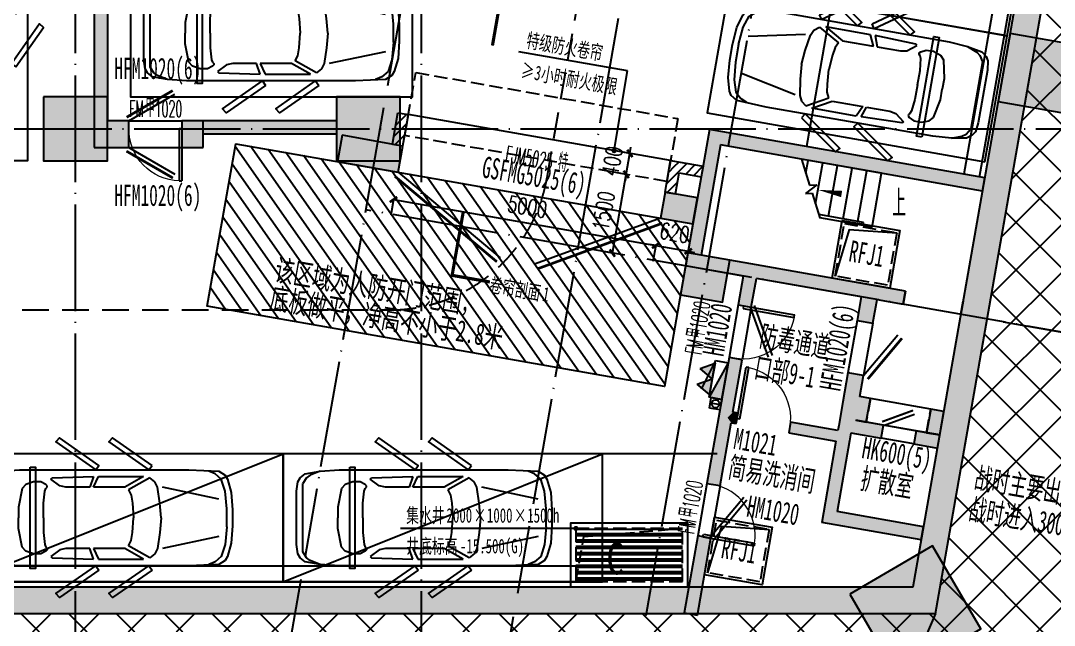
# Model space of a CAD drawing. Header units: millimetres. Extents: x 12325263 to 13848842, y -1463133 to 573208.
# Drawn here: x 12596767 to 12616184, y -1398606 to -1387255 of the extents above; entities that cross this region are included whole.
import ezdxf

# ---------------------------------------------------------------- set-up
doc = ezdxf.new("R2010")
doc.units = ezdxf.units.MM
doc.header["$LTSCALE"] = 1000
for name, pattern in [('__DASH', [0.35, 0.25, -0.1]), ('DASH', [0.35, 0.25, -0.1]), ('DASHED2', [0.375, 0.25, -0.125]), ('DOTE', [2.42, 2, -0.2, 0.02, -0.2]), ('地下室负三层平面图$0$-3F平面$0$$AUDIT_BAD_LTYPE2', [0])]:
    doc.linetypes.add(name, pattern=pattern)
for name, color, linetype in [('#s-灭火器', 20, 'Continuous'), ('A-ANNO-SYMB', 3, 'Continuous'), ('A-ANNO-TEXT', 7, 'Continuous'), ('A-AXIS', 16, 'DOTE'), ('A-COLS', 6, 'Continuous'), ('A-WALL', 5, 'Continuous'), ('A-WALL-PATT', 8, 'Continuous'), ('A_WALL(防火墙)', 151, 'Continuous'), ('AXIS', 3, 'Continuous'), ('COLUMN', 5, 'Continuous'), ('DIM_COOR', 7, 'Continuous'), ('DIM_SYMB', 3, 'Continuous'), ('DOOR_FIRE', 1, 'Continuous'), ('DOOR_FIRE_TEXT', 7, 'Continuous'), ('EQUIP_消火栓', 7, 'Continuous'), ('J-集水井', 40, 'Continuous'), ('PUB_DIM', 83, 'Continuous'), ('PUB_HATCH', 8, 'Continuous'), ('PUB_TEXT', 7, 'Continuous'), ('TH_TEXT', 7, 'Continuous'), ('VPIPE-消防中', 3, 'Continuous'), ('WINDOW_TEXT', 7, 'Continuous'), ('人防墙', 6, 'Continuous'), ('人防平时标注', 42, 'Continuous'), ('人防门', 60, 'Continuous'), ('人防门编号', 73, 'Continuous'), ('人防集水井', 62, 'Continuous'), ('商业酒店共享车位', 53, 'Continuous'), ('水条件', 1, 'Continuous'), ('水沟+分水线', 133, 'Continuous'), ('车道中心线', 6, 'Continuous'), ('防火卷帘', 141, 'Continuous')]:
    doc.layers.add(name, color=color, linetype=linetype)
doc.layers.add('人防口部编号', color=2, linetype='Continuous', lineweight=15)
doc.layers.add('人防文字', color=3, linetype='Continuous', lineweight=15)
doc.styles.add('-黑体', font='simhei.ttf')
doc.styles.add('_TCH_DIM', font='SIMPLEX.shx', dxfattribs={"width": 0.7, "bigfont": 'GBCBIG.shx'})
doc.styles.add('_TCH_DIM_T3', font='SIMPLEX.shx', dxfattribs={"width": 0.705882, "bigfont": 'GBCBIG.shx'})
doc.styles.add('_TCH_WINDOW', font='SIMPLEX', dxfattribs={"width": 0.7, "height": 3.5, "bigfont": 'GBCBIG'})
doc.styles.add('宋体', font='', dxfattribs={"width": 0.65})
doc.styles.add('宋体-标注', font='', dxfattribs={"width": 0.6})
doc.styles.add('标注宋体', font='', dxfattribs={"width": 0.6})
doc.styles.get('宋体').set_extended_font_data('SimSun')
doc.styles.get('宋体-标注').set_extended_font_data('SimSun')
doc.styles.get('标注宋体').set_extended_font_data('NSimSun')
doc.dimstyles.new('_TCH_ARCH&&120', dxfattribs={"dimtxt": 306, "dimasz": 120, "dimexe": 300, "dimexo": 360, "dimgap": 147, "dimtad": 1, "dimdec": 0, "dimzin": 0, "dimdsep": 46, "dimtxsty": '_TCH_DIM_T3', "dimblk": 'ARCHTICK', "dimcen": 0.09, "dimclrt": 7, "dimazin": 2, "dimtfac": 1, "dimtdec": 0, "dimtix": 1, "dimtmove": 2, "dimatfit": 3, "dimfxl": 1, "dimfxlon": 1, "dimtolj": 1, "dimtzin": 0, "dimarcsym": 0})
doc.dimstyles.new('_TCH_ARCH&&150', dxfattribs={"dimtxt": 446.25, "dimasz": 150, "dimexe": 375, "dimexo": 450, "dimgap": 189.375, "dimtad": 1, "dimdec": 0, "dimzin": 0, "dimdsep": 46, "dimtxsty": '_TCH_DIM_T3', "dimblk": 'asdggshdfhsg_ArchTick', "dimcen": 0.09, "dimclrt": 7, "dimazin": 2, "dimtfac": 1, "dimtdec": 0, "dimtix": 1, "dimtmove": 2, "dimatfit": 3, "dimfxl": 1, "dimtolj": 1, "dimtzin": 0, "dimarcsym": 0})
pattern_1 = [(45, (0, 89.76), (-88.388383, 88.388383), [])]

# ---------------------------------------------------------------- blocks, each defined once
blk = doc.blocks.new('asdgafgfadagagfdhdagdgfasdgagadfgsdhgd人防集水井1')
at = {"layer": '人防集水井'}
for q in [(1000, 1000), (0, 0)]:
    blk.add_line((107, 903), q, dxfattribs=at)
blk.add_lwpolyline([(-50, -50), (-50, 1050), (1050, 1050), (1050, -50)], close=True, dxfattribs=at)
at = {"layer": '人防集水井', "linetype": '__DASH'}
blk.add_lwpolyline([(0, 0), (0, 1000), (1000, 1000), (1000, 0)], close=True, dxfattribs=at)
at = {"layer": '人防集水井', "style": '宋体-标注', "width": 0.6}
blk.add_text('RFJ1', height=400, dxfattribs=at).set_placement((186, 317))
blk = doc.blocks.new('asdgafgfadagagfdhdagdgfasdgagasdgdfgdsfh$DorLib2D$00000191')
at = {"color": 0}
blk.add_line((-0.5, 0.15), (0.366, 0.65), dxfattribs=at)
at = {"color": 0, "const_width": 0.05}
blk.add_lwpolyline([(-0.55, 0.237), (0.316, 0.737)], dxfattribs=at)
blk = doc.blocks.new('asdgafgfadagagfdhdagdgfasdgagasdgdfgdsfh人防$DorLib2D$00000179')
at = {"color": 0}
for p, q in [((-0.54, 0.169), (0.326, 0.669)), ((-0.5, 0.1), (0.366, 0.6))]:
    blk.add_line(p, q, dxfattribs=at)
blk = doc.blocks.new('asdgafgfadagagfdhdagdgfasdgagasdgdfgdsfh人防$DorLib2D$00000190')
at = {"color": 0}
blk.add_line((-0.5, 0.187), (0.366, 0.687), dxfattribs=at)
at = {"color": 0, "const_width": 0.0625}
blk.add_lwpolyline([(-0.562, 0.296), (0.304, 0.796)], dxfattribs=at)
blk = doc.blocks.new('asdgafgfadagagfdhdagdgf$DorLib2D$00000001')
for p, q in [((0.45, 0.975), (0.5, 0.975)), ((0.45, 0), (0.45, 0.975)), ((0.5, 0), (0.5, 0.975)), ((0.5, 0), (0.45, 0))]:
    blk.add_line(p, q)
at = {"lineweight": 13}
blk.add_arc((0.475, 0), 0.975, 91.4693, 180, dxfattribs=at)
blk = doc.blocks.new('asdgafgfadagagfdhdagdgfasdgagasdgdfgdsfh$DorLib2D$00000211')
at = {"color": 0}
for p, q in [((-0.5, 0.05), (-0.067, 0.3)), ((0.5, 0.05), (0.067, 0.3))]:
    blk.add_line(p, q, dxfattribs=at)
at = {"color": 0, "const_width": 0.01}
for points in [[(-0.51, 0.0673), (-0.077, 0.3173)], [(0.51, 0.0673), (0.077, 0.3173)]]:
    blk.add_lwpolyline(points, dxfattribs=at)
blk = doc.blocks.new('asdgafgfadagagfdhdagdgfasdgagasdgdfgdsfh$DorLib2D$00000202')
at = {"color": 0}
for p, q in [((-0.5, 0.25), (0.366, 0.75)), ((-0.54, -0.319), (0.326, -0.819)), ((-0.5, -0.25), (0.366, -0.75))]:
    blk.add_line(p, q, dxfattribs=at)
at = {"color": 0, "const_width": 0.05}
blk.add_lwpolyline([(-0.54, 0.319), (0.326, 0.819)], dxfattribs=at)
blk = doc.blocks.new('asdgafgf20230228-rf3')
at = {"layer": 'PUB_HATCH'}
for points in [[(55420, -24000), (55170, -24250), (55170, -29300), (55420, -28800)], [(55170, -29300), (55820, -29300), (55820, -28800), (55420, -28800)], [(57220, -28800), (56820, -28800), (56820, -29300), (57220, -29300)], [(59728, -28800), (57220, -28800), (57220, -29050), (59728, -29050)], [(59744, -29563), (60884, -29763), (60970, -29271), (59831, -29070)], [(66933, -29252), (66730, -28962), (66281, -31523), (66570, -31320)], [(71901, -29870), (66730, -28962), (66933, -29252), (71858, -30116)], [(66506, -30243), (65895, -30135), (65808, -30628), (66419, -30735)], [(67493, -31651), (67506, -31484), (66570, -31320), (66281, -31523), (67364, -31713)], [(69742, -32046), (69771, -31882), (67506, -31484), (67493, -31651), (67610, -31756), (69580, -32102)], [(67364, -31713), (67269, -32255), (67515, -32298), (67610, -31756), (67493, -31651)], [(69876, -32154), (70368, -32241), (70411, -31994), (69771, -31882), (69742, -32046)], [(69580, -32102), (69502, -32546), (69798, -32597), (69876, -32154), (69742, -32046)], [(67169, -34268), (67342, -33283), (67096, -33240), (66897, -34373), (67067, -34369)], [(69556, -33976), (69625, -33582), (69329, -33530), (69234, -34072), (69423, -34156)], [(69478, -34420), (69675, -34454), (69753, -34011), (69556, -33976), (69423, -34156)], [(69423, -34156), (69234, -34072), (69157, -34515), (69340, -34531), (69478, -34420)], [(67135, -34465), (67233, -34482), (67268, -34285), (67169, -34268), (67067, -34369)], [(71132, -34253), (70885, -34210), (70808, -34653), (71054, -34696)], [(66897, -34373), (66681, -35604), (66927, -35647), (67135, -34465), (67067, -34369)], [(69139, -34614), (68253, -34458), (68218, -34655), (69105, -34811), (69201, -34743)], [(69340, -34531), (69157, -34515), (69139, -34614), (69201, -34743), (69360, -34805), (69385, -34657)], [(69385, -34657), (69957, -34757), (70000, -34511), (69478, -34420), (69340, -34531)], [(69201, -34743), (69105, -34811), (68837, -36338), (69126, -36135), (69360, -34805)], [(71054, -34696), (70611, -34618), (70567, -34865), (71011, -34942)], [(70751, -36420), (69126, -36135), (68837, -36338), (70708, -36666)], [(66501, -38076), (66754, -36632), (66508, -36589), (66255, -38033)]]:
    blk.add_hatch(color=256, dxfattribs=at).paths.add_polyline_path(points)
at = {"layer": '人防平时标注'}
h = blk.add_hatch(dxfattribs=at)
h.set_pattern_fill('ANSI31', color=8, scale=150, angle=-99.9592)
h.set_pattern_definition([(305.0407726, (-1210738.4, 10002422.4), (194.9633365, 136.7216626), [])])
h.paths.add_polyline_path([(66419, -30735), (65883, -33788), (57294, -32280), (57830, -29227)])
at = {"layer": 'DIM_SYMB'}
blk.add_lwpolyline([(70009, -30312, 0, 0, 0), (68768, -30094, 0, 120, 0), (69211, -30172, 0, 0, 0)], format="xyseb", dxfattribs=at)
at = {"layer": '人防墙'}
for p, q in [((55420, -24000), (55420, -28800)), ((55170, -24250), (55170, -29300)), ((55820, -28800), (55420, -28800)), ((55820, -29300), (55820, -28800)), ((57220, -28800), (56820, -28800)), ((56820, -28800), (56820, -29300)), ((59728, -28800), (57220, -28800)), ((57220, -29050), (57220, -28800)), ((57220, -29300), (57220, -28800)), ((59728, -29050), (59728, -28800)), ((59728, -29050), (57220, -29050)), ((59831, -29070), (59744, -29563)), ((60970, -29271), (59831, -29070)), ((66730, -28962), (66281, -31523)), ((71901, -29870), (66730, -28962)), ((55170, -29300), (55820, -29300)), ((56820, -29300), (57220, -29300)), ((60884, -29763), (60970, -29271)), ((66933, -29252), (66570, -31320)), ((71858, -30116), (66933, -29252)), ((59744, -29563), (60884, -29763)), ((71858, -30116), (71901, -29870)), ((65895, -30135), (65808, -30628)), ((66506, -30243), (65895, -30135)), ((66419, -30735), (66506, -30243)), ((65808, -30628), (66419, -30735)), ((67506, -31484), (66570, -31320)), ((67364, -31713), (66281, -31523)), ((69771, -31882), (67506, -31484)), ((67364, -31713), (67269, -32255)), ((67515, -32298), (67610, -31756)), ((69580, -32102), (67610, -31756)), ((70411, -31994), (69771, -31882)), ((70368, -32241), (70411, -31994)), ((69580, -32102), (69502, -32546)), ((69798, -32597), (69876, -32154)), ((69876, -32154), (70368, -32241)), ((71495, -32185), (71452, -32431)), ((67269, -32255), (67515, -32298)), ((69502, -32546), (69798, -32597)), ((67096, -33240), (66897, -34373)), ((67342, -33283), (67096, -33240)), ((67169, -34268), (67342, -33283)), ((69329, -33530), (69234, -34072)), ((69625, -33582), (69329, -33530)), ((69556, -33976), (69625, -33582)), ((69753, -34011), (69556, -33976)), ((69234, -34072), (69157, -34515)), ((69675, -34454), (69753, -34011)), ((67268, -34285), (67169, -34268)), ((67233, -34482), (67268, -34285)), ((70885, -34210), (70808, -34653)), ((71132, -34253), (70885, -34210)), ((71054, -34696), (71132, -34253)), ((66897, -34373), (66681, -35604)), ((66927, -35647), (67135, -34465)), ((67135, -34465), (67233, -34482)), ((68253, -34458), (68218, -34655)), ((69139, -34614), (68253, -34458)), ((69157, -34515), (69139, -34614)), ((69478, -34420), (69675, -34454)), ((69478, -34420), (69478, -34420)), ((70000, -34511), (69478, -34420)), ((69957, -34757), (70000, -34511)), ((68218, -34655), (69105, -34811)), ((69385, -34657), (69360, -34805)), ((69385, -34657), (69957, -34757)), ((70611, -34618), (70567, -34865)), ((71054, -34696), (70611, -34618)), ((70808, -34653), (71054, -34696)), ((71011, -34942), (71054, -34696)), ((69105, -34811), (68837, -36338)), ((69360, -34805), (69126, -36135)), ((70567, -34865), (71011, -34942)), ((66681, -35604), (66927, -35647)), ((70751, -36420), (69126, -36135)), ((70708, -36666), (68837, -36338)), ((70708, -36666), (70751, -36420)), ((66508, -36589), (66255, -38033)), ((66501, -38076), (66754, -36632)), ((66754, -36632), (66508, -36589)), ((66255, -38033), (66501, -38076))]:
    blk.add_line(p, q, dxfattribs=at)
at = {"layer": '人防平时标注'}
blk.add_lwpolyline([(66419, -30735), (65883, -33788), (57294, -32280), (57830, -29227)], close=True, dxfattribs=at)
at = {"layer": '人防门'}
for p, q in [((55820, -28800), (56820, -28800)), ((55820, -29300), (56820, -29300)), ((69959, -29783), (68456, -29519)), ((68456, -29519), (68609, -30003)), ((68538, -29780), (68581, -29541)), ((68721, -30359), (68856, -29589)), ((68965, -30588), (69132, -29638)), ((69241, -30637), (69408, -29686)), ((69517, -30685), (69684, -29735)), ((69782, -30792), (69959, -29783)), ((68744, -29997), (68530, -30161)), ((68609, -30003), (68744, -29997)), ((68530, -30161), (68657, -30155)), ((68657, -30155), (68803, -30621)), ((69625, -30704), (68783, -30556)), ((69615, -30763), (68803, -30621)), ((69615, -30763), (68803, -30621)), ((69615, -30763), (69625, -30704)), ((69782, -30792), (69615, -30763)), ((67269, -32255), (67096, -33240)), ((67515, -32298), (67342, -33283)), ((69502, -32546, 0), (69329, -33530, 0)), ((69798, -32597, 0), (69625, -33582, 0)), ((70885, -34210, 31), (69753, -34011, 31)), ((70808, -34653, 31), (69675, -34454, 31)), ((70611, -34618), (70000, -34511)), ((70567, -34865), (69957, -34757)), ((66681, -35604), (66508, -36589)), ((66927, -35647), (66754, -36632))]:
    blk.add_line(p, q, dxfattribs=at)
at = {"layer": '人防门', "linetype": 'DASH'}
for p, q in [((70411, -31994), (70368, -32241)), ((71452, -32431), (71495, -32185)), ((69753, -34011), (69675, -34454)), ((70808, -34653), (70885, -34210))]:
    blk.add_line(p, q, dxfattribs=at)
at = {"layer": '人防门', "const_width": 50}
blk.add_lwpolyline([(55780, -29369), (56646, -29869)], dxfattribs=at)
at = {"layer": '人防门'}
for name, p, xscale, yscale, zscale, rotation in [('asdgafgfadagagfdhdagdgfasdgagasdgdfgdsfh$DorLib2D$00000202', (56320, -29050), 1000, 1000, 500, 359.9998371498244), ('asdgafgfadagagfdhdagdgfasdgagasdgdfgdsfh人防$DorLib2D$00000179', (67306, -32769), 1000, 1000, 250, 260.0413098636424), ('asdgafgfadagagfdhdagdgfasdgagasdgdfgdsfh$DorLib2D$00000191', (69564, -33064), -1000, 1000, 300, 260.0413098636269), ('asdgafgfadagagfdhdagdgfasdgagasdgdfgdsfh人防$DorLib2D$00000190', (70284, -34688), -620, -620, 250, 170.0413150245621), ('asdgafgfadagagfdhdagdgfasdgagasdgdfgdsfh人防$DorLib2D$00000179', (66718, -36118), -1000, 1000, 250, 260.041309863615)]:
    blk.add_blockref(name, p, dxfattribs=dict(at, xscale=xscale, yscale=yscale, zscale=zscale, rotation=rotation))
at = {"layer": '人防门', "ltscale": 1000, "xscale": -5000, "yscale": 5000, "zscale": 500, "rotation": 170.0407726188379}
blk.add_blockref('asdgafgfadagagfdhdagdgfasdgagasdgdfgdsfh$DorLib2D$00000211', (63389, -29949), dxfattribs=at)
at = {"layer": '人防门'}
ref = blk.add_blockref('asdgafgfadagagfdhdagdgf$DorLib2D$00000001', (67743, -34470), dxfattribs=dict(at, xscale=1000, yscale=-1000, zscale=200, rotation=170.0413150245598))
ref.add_attrib('A', 'M1021', (67164, -34950), dxfattribs={"layer": 'WINDOW_TEXT', "height": 396.5, "rotation": 350.0413, "style": '标注宋体', "width": 0.6})
at = {"layer": '人防集水井', "rotation": 350.0413192126512}
for p in [(69090, -31712), (66691, -37281)]:
    blk.add_blockref('asdgafgfadagagfdhdagdgfasdgagadfgsdhgd人防集水井1', p, dxfattribs=at)
at = {"layer": 'TH_TEXT', "style": '_TCH_DIM', "width": 0.7}
blk.add_text('上', height=506, dxfattribs=at).set_placement((70164, -30602))
at = {"layer": '人防口部编号', "style": '标注宋体', "width": 0.6}
blk.add_text('口部9-1', height=400, rotation=350.0413, dxfattribs=at).set_placement((67548, -33616))
at = {"layer": '人防平时标注', "style": '标注宋体', "width": 0.65}
for s, p in [('该区域为人防开门范围，', (58542, -31785)), ('底板做平，净高不小于2.8米', (58449, -32311))]:
    blk.add_text(s, height=400, rotation=350.0408, dxfattribs=at).set_placement(p)
at = {"layer": '人防文字', "style": '标注宋体', "width": 0.6}
for s, rotation, p in [('防毒通道', 350.0413, (67652, -33025)), ('简易洗消间', 350.0413, (67063, -35487)), ('扩散室', 350.0413, (69549, -35699)), ('战时主要出入口', 350.0412, (71686, -35686)), ('战时进入300人', 350.0412, (71581, -36277))]:
    blk.add_text(s, height=400, rotation=rotation, dxfattribs=at).set_placement(p)
at = {"layer": '人防门编号', "style": '标注宋体', "width": 0.6}
for s, rotation, p in [('HFM1020(6)', 359.9995, (55550, -28015)), ('GSFMG5025(6)', 350.0412, (62435, -29854)), ('HFM1020(6)', 359.9995, (55550, -30396)), ('HM1020', 80.0413, (66989, -33236)), ('HFM1020(6)', 80.0413, (69184, -33888)), ('HK600(5)', 350.0413, (69573, -35125)), ('HM1020', 350.0413, (67409, -36223))]:
    blk.add_text(s, height=400, rotation=rotation, dxfattribs=at).set_placement(p)
blk = doc.blocks.new('_FZH')
blk.add_lwpolyline([(-0.5, -0.5), (0.5, -0.5), (0.5, 0.5), (-0.5, 0.5)], close=True)
at = {"layer": 'PUB_HATCH'}
blk.add_solid([(-0.5, -0.5), (0.5, -0.5), (-0.5, 0.5), (0.5, 0.5)], dxfattribs=at)
blk = doc.blocks.new('asdgadfg')
at = {"layer": 'A-COLS'}
for p, xscale, yscale, zscale, rotation in [((-6500, -3400), 1200, 1200, 1200, 270), ((-1000, -3400), 1200, 1200, 1200, 270), ((5329, -6190), 799.9999999988994, 799.9999999988994, 799.9999999988994, 260.0413192127452)]:
    blk.add_blockref('_FZH', p, dxfattribs=dict(at, xscale=xscale, yscale=yscale, zscale=zscale, rotation=rotation))
blk = doc.blocks.new('asdfsafd')
at = {"layer": 'PUB_HATCH'}
for points in [[(34021, 100), (34441, -400), (48544, 79918), (48244, 80140), (48051, 80005)], [(-55351, 100), (-55851, -400), (34441, -400), (34021, 100)]]:
    blk.add_hatch(color=256, dxfattribs=at).paths.add_polyline_path(points)
at = {"layer": 'A-WALL'}
for p, q in [((34021, 100), (48051, 80005)), ((34441, -400), (48544, 79918)), ((-55351, 100), (34021, 100)), ((-55851, -400), (34441, -400))]:
    blk.add_line(p, q, dxfattribs=at)
blk = doc.blocks.new('asdggshdfhsg_ArchTick')
at = {"color": 0, "linetype": 'ByBlock', "const_width": 0.4}
blk.add_lwpolyline([(-0.5, -0.5), (0.5, 0.5)], dxfattribs=at)
blk = doc.blocks.new('*D5455')
at = {"layer": 'AXIS', "color": 0, "lineweight": -2, "transparency": 16777216}
for p, q in [((-1613, -6875), (-2456, -11676)), ((4789, -7999), (3946, -12800)), ((-2244, -11333), (3863, -12405))]:
    blk.add_line(p, q, dxfattribs=at)
at = {"layer": 'Defpoints', "color": 0, "transparency": 16777216}
for p in [(-1535, -6431), (4867, -7555), (4011, -12431)]:
    blk.add_point(p, dxfattribs=at)
at = {"layer": 'AXIS', "color": 0, "lineweight": -2, "transparency": 16777216, "xscale": 150, "yscale": 150, "zscale": 150}
for p, rotation in [((-2391, -11307), 170.0413192127123), ((4011, -12431), 350.0413192127123)]:
    blk.add_blockref('asdggshdfhsg_ArchTick', p, dxfattribs=dict(at, rotation=rotation))
at = {"layer": 'AXIS', "color": 7, "transparency": 16777216, "insert": (881, -11463), "char_height": 446.2, "attachment_point": 5, "rotation": 350.0413, "style": '_TCH_DIM_T3'}
blk.add_mtext('\\A1;6500', dxfattribs=at)
blk = doc.blocks.new('*D5456')
at = {"layer": 'AXIS', "color": 0, "lineweight": -2, "transparency": 16777216}
for p, q in [((-1613, -6875), (-2249, -10494)), ((2376, -7575), (1740, -11195)), ((-2036, -10151), (1657, -10799))]:
    blk.add_line(p, q, dxfattribs=at)
at = {"layer": 'Defpoints', "color": 0, "transparency": 16777216}
for p in [(-1535, -6431), (2454, -7132), (1805, -10825)]:
    blk.add_point(p, dxfattribs=at)
at = {"layer": 'AXIS', "color": 0, "lineweight": -2, "transparency": 16777216, "xscale": 150, "yscale": 150, "zscale": 150}
for p, rotation in [((-2184, -10125), 170.0413192127141), ((1805, -10825), 350.0413192127141)]:
    blk.add_blockref('asdggshdfhsg_ArchTick', p, dxfattribs=dict(at, rotation=rotation))
at = {"layer": 'AXIS', "color": 7, "transparency": 16777216, "insert": (-118, -10069), "char_height": 446.2, "attachment_point": 5, "rotation": 350.0413, "style": '_TCH_DIM_T3'}
blk.add_mtext('\\A1;4050', dxfattribs=at)
blk = doc.blocks.new('*D5457')
at = {"layer": 'AXIS', "color": 0, "lineweight": -2, "transparency": 16777216}
for p, q in [((2376, -7575), (1740, -11195)), ((4789, -7999), (4153, -11618)), ((1953, -10851), (4070, -11223))]:
    blk.add_line(p, q, dxfattribs=at)
at = {"layer": 'Defpoints', "color": 0, "transparency": 16777216}
for p in [(2454, -7132), (4867, -7555), (4218, -11249)]:
    blk.add_point(p, dxfattribs=at)
at = {"layer": 'AXIS', "color": 0, "lineweight": -2, "transparency": 16777216, "xscale": 150, "yscale": 150, "zscale": 150}
for p, rotation in [((1805, -10825), 170.0413192127141), ((4218, -11249), 350.0413192127141)]:
    blk.add_blockref('asdggshdfhsg_ArchTick', p, dxfattribs=dict(at, rotation=rotation))
at = {"layer": 'AXIS', "color": 7, "transparency": 16777216, "insert": (3083, -10631), "char_height": 446.2, "attachment_point": 5, "rotation": 350.0413, "style": '_TCH_DIM_T3'}
blk.add_mtext('\\A1;2450', dxfattribs=at)
blk = doc.blocks.new('asdfasdgdrg')
at = {"layer": '车道中心线', "linetype": 'DASHED2', "ltscale": 2}
for p, q in [((6772, -76089), (18966, -6639)), ((-39836, -78570), (3817, -78570))]:
    blk.add_line(p, q, dxfattribs=at)
blk.add_arc((3817, -75570), 3000, 270.0001, 350.0413, dxfattribs=at)
blk = doc.blocks.new('asdfassdfg')
at = {"layer": 'COLUMN', "color": 6}
for p, xscale, yscale, zscale, rotation in [((4436, 26340), 1299.999999999693, 1299.999999999693, 1299.999999999693, 350.0413192126109), ((2124, 16242), 1799.999999999827, 1799.999999999827, 1799.999999999827, 300.1659091083835)]:
    blk.add_blockref('_FZH', p, dxfattribs=dict(at, xscale=xscale, yscale=yscale, zscale=zscale, rotation=rotation))
blk = doc.blocks.new('asdfsfsdf')
at = {"color": 253, "linetype": '地下室负三层平面图$0$-3F平面$0$$AUDIT_BAD_LTYPE2', "transparency": 33554559, "extrusion": (0.000447791, 3.52996e-16, 1)}
for p, q in [((-500, -141, 0), (-725, -212, 0)), ((-169, -110, 0), (-500, -141, 0)), ((169, -110, 0), (-169, -110, 0)), ((169, -110, 0), (500, -141, 0)), ((500, -141, 0), (725, -212, 0)), ((-825, -329, 0), (-875, -447, 0)), ((-725, -212, 0), (-825, -329, 0)), ((-350, -259, 0), (-575, -1318, 0)), ((350, -259, 0), (575, -1318, 0)), ((725, -212, 0), (825, -329, 0)), ((825, -329, 0), (875, -447, 0)), ((0, -1341), (-275, -1365, 0)), ((0, -1341), (275, -1365, 0)), ((-675, -1459, 0), (-750, -1553, 0)), ((-750, -1553, 0), (-525, -1953, 0)), ((-575, -1412, 0), (-675, -1459, 0)), ((-275, -1365, 0), (-575, -1412, 0)), ((275, -1365, 0), (575, -1412, 0)), ((750, -1553, 0), (525, -1953, 0)), ((575, -1412, 0), (675, -1459, 0)), ((675, -1459, 0), (750, -1553, 0)), ((-775, -2518, 0), (-775, -1671, 0)), ((-775, -1671, 0), (-575, -2024, 0)), ((775, -1671, 0), (575, -2024, 0)), ((775, -2518, 0), (775, -1671, 0)), ((-525, -1953, 0), (-425, -1906, 0)), ((-425, -1906, 0), (-275, -1882, 0)), ((-275, -1882, 0), (0, -1859)), ((275, -1882, 0), (0, -1859)), ((425, -1906, 0), (275, -1882, 0)), ((525, -1953, 0), (425, -1906, 0)), ((-575, -2024, 0), (-575, -2612, 0)), ((575, -2024, 0), (575, -2612, 0)), ((-575, -2612, 0), (-775, -2518, 0)), ((575, -2612, 0), (775, -2518, 0)), ((-775, -2612, 0), (-575, -2682, 0)), ((-750, -3388, 0), (-775, -2612, 0)), ((-575, -2682, 0), (-575, -3129, 0)), ((775, -2612, 0), (575, -2682, 0)), ((575, -2682, 0), (575, -3129, 0)), ((750, -3388, 0), (775, -2612, 0)), ((-600, -3247, 0), (-725, -3412, 0)), ((-575, -3129, 0), (-600, -3247, 0)), ((575, -3129, 0), (600, -3247, 0)), ((600, -3247, 0), (725, -3412, 0)), ((-725, -3412, 0), (-750, -3388, 0)), ((-600, -3482, 0), (-625, -3506, 0)), ((-575, -3482, 0), (-600, -3482, 0)), ((-550, -3506, 0), (-575, -3482, 0)), ((550, -3506, 0), (575, -3482, 0)), ((575, -3482, 0), (600, -3482, 0)), ((600, -3482, 0), (625, -3506, 0)), ((725, -3412, 0), (750, -3388, 0)), ((-625, -3506, 0), (-675, -3600, 0)), ((-675, -3600, 0), (-675, -3741, 0)), ((-500, -3529, 0), (-550, -3506, 0)), ((-275, -3553, 0), (-500, -3529, 0)), ((0, -3553), (-275, -3553, 0)), ((0, -3553), (275, -3553, 0)), ((275, -3553, 0), (500, -3529, 0)), ((500, -3529, 0), (550, -3506, 0)), ((625, -3506, 0), (675, -3600, 0)), ((675, -3600, 0), (675, -3741, 0)), ((-675, -3741, 0), (-625, -3882, 0)), ((-625, -3882, 0), (-550, -3953, 0)), ((625, -3882, 0), (550, -3953, 0)), ((675, -3741, 0), (625, -3882, 0)), ((-550, -3953, 0), (-200, -4024, 0)), ((-200, -4024, 0), (0, -4024)), ((200, -4024, 0), (0, -4024)), ((550, -3953, 0), (200, -4024, 0)), ((-875, -4353, 0), (-800, -4541, 0)), ((875, -4353, 0), (800, -4541, 0)), ((-800, -4541, 0), (-750, -4612, 0)), ((-750, -4612, 0), (-641, -4680, 0)), ((750, -4612, 0), (641, -4680, 0)), ((800, -4541, 0), (750, -4612, 0)), ((641, -4680, 0), (-641, -4680, 0))]:
    blk.add_line(p, q, dxfattribs=at)
for points in [[(-475, -24), (-150, 0), (150, 0), (475, -24), (725, -94), (800, -141), (875, -259), (900, -824), (900, -4000), (875, -4353), (825, -4635), (750, -4729), (675, -4776), (500, -4800), (-500, -4800), (-675, -4776), (-750, -4729), (-825, -4635), (-875, -4353), (-900, -4000), (-900, -824), (-875, -259), (-800, -141), (-725, -94)], [(-982, -1513), (-1500, -2253), (-1425, -2321), (-900, -1571)]]:
    blk.add_lwpolyline(points, close=True, dxfattribs=at)
at = {"color": 253, "linetype": '地下室负三层平面图$0$-3F平面$0$$AUDIT_BAD_LTYPE2', "transparency": 33554559, "extrusion": (0.000447791, 3.52996e-16, 1), "elevation": 0}
for points in [[(982, -1513), (1500, -2253), (1425, -2321), (900, -1571)], [(-900, -2571), (-982, -2513), (-1500, -3253), (-1425, -3321)], [(982, -2513), (1500, -3253), (1425, -3321), (900, -2571)]]:
    blk.add_lwpolyline(points, close=True, dxfattribs=at)
blk = doc.blocks.new('A$C06465456')
for points in [[(0, 5300), (2400, 5300), (2400, 0), (0, 0)], [(250, 4050), (250, 3950), (2150, 3950), (2150, 4050)]]:
    blk.add_lwpolyline(points, close=True)
at = {"xscale": -1, "rotation": 180}
blk.add_blockref('asdfsfsdf', (1200, 250), dxfattribs=at)
blk = doc.blocks.new('A$C122A6A94')
blk.add_line((0, 2400), (6000, 0))
for points in [[(0, 0), (0, 2400), (6000, 2400), (6000, 0)], [(1250, 250), (1350, 250), (1350, 2150), (1250, 2150)]]:
    blk.add_lwpolyline(points, close=True)
at = {"xscale": -1, "rotation": 270}
blk.add_blockref('asdfsfsdf', (5050, 1200), dxfattribs=at)
blk = doc.blocks.new('sdfgfghg')
at = {"layer": 'DIM_COOR', "color": 3}
blk.add_line((1049896, 138246), (1048637, 135287), dxfattribs=at)
blk = doc.blocks.new('asdfadfgsdhfghdgj')
at = {"layer": 'J-集水井', "linetype": 'DASH'}
h = blk.add_hatch(dxfattribs=at)
h.set_pattern_fill('ANSI32', color=98, scale=25, angle=495, style=0)
h.set_pattern_definition([(180, (200, -200), (-2e-09, -119.0625), []), (180, (160.32, -160.31), (-2e-09, -119.0625), [])])
h.paths.add_polyline_path([(0, 0), (2000, 0), (2000, 1000), (0, 1000)])
at = {"layer": 'J-集水井', "color": 251, "linetype": 'Continuous'}
blk.add_lwpolyline([(2100, 1100), (-100, 1100), (-100, -100), (2100, -100)], close=True, dxfattribs=at)
at = {"layer": 'J-集水井', "linetype": 'DASH'}
blk.add_lwpolyline([(2000, 1000), (0, 1000), (0, 0), (2000, 0)], close=True, dxfattribs=at)
blk.add_lwpolyline([(0, 0), (151, 847), (2000, 1000)], dxfattribs=at)
at = {"layer": 'J-集水井', "color": 7, "style": '-黑体', "width": 0.8}
blk.add_text('C', height=600, rotation=0, dxfattribs=at).set_placement((575, 136))
blk = doc.blocks.new('管位')
at = {"layer": '水条件'}
blk.add_line((12573126, 675360), (12573126, 675160), dxfattribs=at)
blk.add_lwpolyline([(12573026, 675360), (12573226, 675360), (12573226, 675160), (12573026, 675160)], close=True, dxfattribs=at)
blk = doc.blocks.new('灭火器')
at = {"layer": '#s-灭火器', "ltscale": 1000}
for points in [[(292444, 59707), (292144, 59707), (292294, 59447)], [(292744, 59707), (292444, 59707), (292594, 59447)]]:
    blk.add_hatch(color=256, dxfattribs=at).paths.add_polyline_path(points)
for points in [[(292294, 59447), (292444, 59707), (292144, 59707)], [(292594, 59447), (292744, 59707), (292444, 59707)]]:
    blk.add_lwpolyline(points, close=True, dxfattribs=at)
blk = doc.blocks.new('$TWTSYS$00000508')
for p, q in [((-0.5, 0.5), (0.324, 1.224)), ((-0.5, 0.5), (-0.5, -0.5)), ((-0.5, -0.5), (0.5, 0.5)), ((0.5, 0.5), (-0.5, 0.5)), ((0.5, -0.5), (0.5, 0.5)), ((-0.5, -0.5), (0.5, -0.5))]:
    blk.add_line(p, q)
blk.add_solid([(0.5, -0.5), (0.5, 0.5), (-0.5, -0.5)])
blk = doc.blocks.new('消火栓')
at = {"layer": '#s-灭火器', "rotation": 180.0000000000001}
blk.add_blockref('灭火器', (12864422, 734932), dxfattribs=at)
at = {"layer": 'EQUIP_消火栓', "xscale": 700, "yscale": 240, "zscale": 700}
blk.add_blockref('$TWTSYS$00000508', (12571978, 675105), dxfattribs=at)
blk = doc.blocks.new('asdfsadfasdfsa')
at = {"layer": 'VPIPE-消防中'}
blk.add_circle((51622, -39009), 75, dxfattribs=at)
at = {"xscale": -1, "rotation": 80.0413098638389}
blk.add_blockref('消火栓', (2890787, 12227238), dxfattribs=at)
at = {"layer": '水条件', "rotation": 80.04130986383892}
blk.add_blockref('管位', (-1457664, -12539470), dxfattribs=at)
blk = doc.blocks.new('qlzw')
at = {"layer": 'A-AXIS'}
for p, q in [((12464366.8, 979489.8), (12464366.8, 1082089.8)), ((12470866.8, 979489.8), (12470866.8, 1082089.8)), ((12404966.8, 992589.8), (12485416.8, 992589.8))]:
    blk.add_line(p, q, dxfattribs=at)
blk = doc.blocks.new('_ArchTick')
at = {"color": 0, "linetype": 'ByBlock', "const_width": 0.4}
blk.add_lwpolyline([(-0.5, -0.5), (0.5, 0.5)], dxfattribs=at)
blk = doc.blocks.new('*D3476')
at = {"layer": 'Defpoints', "color": 0, "transparency": 16777216}
for p in [(12608210, -1389747), (12608918, -1389871), (12608849, -1390265)]:
    blk.add_point(p, dxfattribs=at)
at = {"layer": 'PUB_DIM', "color": 0, "lineweight": -2, "transparency": 16777216}
for p, q in [((12608210, -1389747), (12608231, -1389629)), ((12608211, -1389747), (12607915, -1389695)), ((12608141, -1390141), (12608210, -1389747)), ((12608142, -1390141), (12607846, -1390089)), ((12608141, -1390141), (12608120, -1390259))]:
    blk.add_line(p, q, dxfattribs=at)
at = {"layer": 'PUB_DIM', "color": 0, "lineweight": -2, "transparency": 16777216, "xscale": 120, "yscale": 120, "zscale": 120}
for p, rotation in [((12608210, -1389747), 260.0327243653874), ((12608141, -1390141), 80.03272436538744)]:
    blk.add_blockref('_ArchTick', p, dxfattribs=dict(at, rotation=rotation))
at = {"layer": 'PUB_DIM', "color": 7, "transparency": 16777216, "insert": (12607880, -1389892), "char_height": 306, "attachment_point": 5, "rotation": 80.0327, "style": '_TCH_DIM_T3'}
blk.add_mtext('\\A1;400', dxfattribs=at)
blk = doc.blocks.new('*D3477')
at = {"layer": 'Defpoints', "color": 0, "transparency": 16777216}
for p in [(12608141, -1390141), (12608849, -1390265), (12608590, -1391742)]:
    blk.add_point(p, dxfattribs=at)
at = {"layer": 'PUB_DIM', "color": 0, "lineweight": -2, "transparency": 16777216}
for p, q in [((12608142, -1390141), (12607846, -1390089)), ((12607881, -1391618), (12608141, -1390141)), ((12607882, -1391618), (12607586, -1391566))]:
    blk.add_line(p, q, dxfattribs=at)
at = {"layer": 'PUB_DIM', "color": 0, "lineweight": -2, "transparency": 16777216, "xscale": 120, "yscale": 120, "zscale": 120}
for p, rotation in [((12608141, -1390141), 80.03272436538956), ((12607881, -1391618), 260.0327243653895)]:
    blk.add_blockref('_ArchTick', p, dxfattribs=dict(at, rotation=rotation))
at = {"layer": 'PUB_DIM', "color": 7, "transparency": 16777216, "insert": (12607716, -1390827), "char_height": 306, "attachment_point": 5, "rotation": 80.0327, "style": '_TCH_DIM_T3'}
blk.add_mtext('\\A1;1500', dxfattribs=at)
blk = doc.blocks.new('*D3478')
at = {"layer": 'Defpoints', "color": 0, "transparency": 16777216}
for p in [(12604068, -1388918), (12608993, -1389783), (12608695, -1391477)]:
    blk.add_point(p, dxfattribs=at)
at = {"layer": 'PUB_DIM', "color": 0, "lineweight": -2, "transparency": 16777216}
for p, q in [((12603771, -1390612), (12603719, -1390908)), ((12603770, -1390613), (12608695, -1391477)), ((12608695, -1391476), (12608643, -1391773))]:
    blk.add_line(p, q, dxfattribs=at)
at = {"layer": 'PUB_DIM', "color": 0, "lineweight": -2, "transparency": 16777216, "xscale": 120, "yscale": 120, "zscale": 120}
for p, rotation in [((12603770, -1390613), 170.0413192160698), ((12608695, -1391477), 350.0413192160698)]:
    blk.add_blockref('_ArchTick', p, dxfattribs=dict(at, rotation=rotation))
at = {"layer": 'PUB_DIM', "color": 7, "transparency": 16777216, "insert": (12606285, -1390750), "char_height": 306, "attachment_point": 5, "rotation": 350.0413, "style": '_TCH_DIM_T3'}
blk.add_mtext('\\A1;5000', dxfattribs=at)
blk = doc.blocks.new('*D3479')
at = {"layer": 'Defpoints', "color": 0, "transparency": 16777216}
for p in [(12608993, -1389783), (12609603, -1389890), (12609306, -1391585)]:
    blk.add_point(p, dxfattribs=at)
at = {"layer": 'PUB_DIM', "color": 0, "lineweight": -2, "transparency": 16777216}
for p, q in [((12608695, -1391477), (12608577, -1391457)), ((12608695, -1391476), (12608643, -1391773)), ((12608695, -1391477), (12609306, -1391585)), ((12609306, -1391584), (12609254, -1391880)), ((12609306, -1391585), (12609424, -1391605))]:
    blk.add_line(p, q, dxfattribs=at)
at = {"layer": 'PUB_DIM', "color": 0, "lineweight": -2, "transparency": 16777216, "xscale": 120, "yscale": 120, "zscale": 120}
for p, rotation in [((12608695, -1391477), 350.0413192160728), ((12609306, -1391585), 170.0413192160727)]:
    blk.add_blockref('_ArchTick', p, dxfattribs=dict(at, rotation=rotation))
at = {"layer": 'PUB_DIM', "color": 7, "transparency": 16777216, "insert": (12609052, -1391236), "char_height": 306, "attachment_point": 5, "rotation": 350.0413, "style": '_TCH_DIM_T3'}
blk.add_mtext('\\A1;620', dxfattribs=at)
blk = doc.blocks.new('$DorLib2D$00000037')
at = {"linetype": 'DASH'}
blk.add_line((0.5, 0), (-0.5, 0), dxfattribs=at)
blk = doc.blocks.new('$DorLib2D$00000001')
for p, q in [((0.45, 0.975), (0.5, 0.975)), ((0.45, 0), (0.45, 0.975)), ((0.5, 0), (0.5, 0.975)), ((0.5, 0), (0.45, 0))]:
    blk.add_line(p, q)
at = {"lineweight": 13}
blk.add_arc((0.475, 0), 0.975, 91.4693, 180, dxfattribs=at)
blk = doc.blocks.new('asdfadfgsdg')
at = {"layer": 'A-AXIS'}
for p, q in [((15844.9, 92554.4), (-1535.4, -6431.4)), ((19833.9, 91854), (2453.6, -7131.8)), ((22247, 91430.3), (4866.7, -7555.5)), ((14009.2, -2459.8), (-394, 69.2))]:
    blk.add_line(p, q, dxfattribs=at)
at = {"layer": 'AXIS'}
blk.add_line((11577.6, -2032.8), (17704.5, -3108.6), dxfattribs=at)
for p1, p2, distance, picture, middle in [((-1535.4, -6431.4), (4866.7, -7555.5), -4950, '*D5455', (881, -11462.6)), ((-1535.4, -6431.4), (2453.6, -7131.8), -3750, '*D5456', (-118.1, -10068.8)), ((2453.6, -7131.8), (4866.7, -7555.5), -3750, '*D5457', (3083, -10630.8))]:
    dim = blk.add_aligned_dim(p1=p1, p2=p2, distance=distance, dimstyle='_TCH_ARCH&&150', dxfattribs=at)
    dim.commit()
    dim.dimension.update_dxf_attribs({"geometry": picture, "text_midpoint": middle})

msp = doc.modelspace()

# ---------------------------------------------------------------- hatches: boundary and pattern name
at = {"layer": 'A-WALL-PATT'}
h = msp.add_hatch(dxfattribs=at)
h.set_pattern_fill('ANSI37', color=252, scale=400)
h.set_pattern_definition([(45, (0, 0), (-449.012806, 449.012806), []), (135, (0, 0), (-449.012806, -449.012806), [])])
h.paths.add_polyline_path([(12504241.6, -1283958), (12637591.6, -1283958), (12637591.6, -1405608), (12504241.6, -1405608)])
h.paths.add_polyline_path([(12536667.4, -1284257.5), (12508912.2, -1303721.7), (12510476.6, -1305952.6), (12510476.6, -1360683.5), (12523697, -1360697.5), (12523657.2, -1398386.8), (12613949.5, -1398386.7), (12628138.6, -1317575.9), (12611264, -1314613), (12574996.8, -1314613), (12574997.8, -1307236.8), (12568296.8, -1307236.8), (12568296.8, -1310085.9), (12554779.2, -1310084.1)], flags=16)
h = msp.add_hatch(dxfattribs=at)
h.set_pattern_fill('普通砖', color=256, scale=50, style=0)
h.set_pattern_definition(pattern_1)
h.paths.add_polyline_path([(12603946.9, -1389607.4), (12604050.7, -1389016.5), (12603853.7, -1388981.9), (12603749.9, -1389572.8)])
h = msp.add_hatch(dxfattribs=at)
h.set_pattern_fill('普通砖', color=256, scale=50, style=0)
h.set_pattern_definition(pattern_1)
h.paths.add_polyline_path([(12609068.6, -1390506.7), (12609137.7, -1390112.7), (12608975.3, -1389881.2), (12608871.6, -1390472.1)])
h = msp.add_hatch(dxfattribs=at)
h.set_pattern_fill('普通砖', color=256, scale=50, style=0)
h.set_pattern_definition(pattern_1)
h.paths.add_polyline_path([(12608975.3, -1389881.2), (12609137.7, -1390112.7), (12609551.5, -1390185.4), (12609586.1, -1389988.4)])

# ---------------------------------------------------------------- linework, layer by layer
at = {"layer": 'A-ANNO-SYMB', "const_width": 60}
for points in [[(12605628.8, -1387721.9), (12605836.3, -1386540), (12606545.4, -1386664.5)], [(12605580.4, -1392160.6), (12604871.3, -1392036.1), (12605078.8, -1390854.2)]]:
    msp.add_lwpolyline(points, dxfattribs=at)
at = {"layer": 'A-WALL-PATT', "color": 252}
msp.add_lwpolyline([(12536667.4, -1284257.5), (12508912.2, -1303721.7), (12510476.6, -1305952.6), (12510476.6, -1360683.5), (12523697, -1360697.5), (12523657.2, -1398386.8), (12613949.5, -1398386.7), (12628138.6, -1317575.9), (12611264, -1314613), (12574996.8, -1314613), (12574997.8, -1307236.8), (12568296.8, -1307236.8), (12568296.8, -1310085.9), (12554779.2, -1310084.1)], close=True, dxfattribs=at)
at = {"layer": 'A_WALL(防火墙)'}
for p, q in [((12603749.9, -1389572.8), (12603853.7, -1388981.9)), ((12603853.7, -1388981.9), (12604050.7, -1389016.5)), ((12603946.9, -1389607.4), (12604050.7, -1389016.5)), ((12603749.9, -1389572.8), (12603946.9, -1389607.4)), ((12608871.6, -1390472.1), (12608975.3, -1389881.2)), ((12608975.3, -1389881.2), (12609586.1, -1389988.4)), ((12609586.1, -1389988.4), (12609551.5, -1390185.4)), ((12609068.6, -1390506.7), (12609137.7, -1390112.7)), ((12609137.7, -1390112.7), (12609551.5, -1390185.4)), ((12608871.6, -1390472.1), (12609068.6, -1390506.7))]:
    msp.add_line(p, q, dxfattribs=at)
at = {"layer": 'AXIS'}
for p, q in [((12608166.2, -1388197), (12606126.3, -1387837.3)), ((12607914.8, -1389694.8), (12608166.2, -1388197)), ((12606893.6, -1396786.7), (12603900.6, -1396786.7)), ((12607196.8, -1396786.7), (12606893.6, -1396786.7))]:
    msp.add_line(p, q, dxfattribs=at)
at = {"layer": 'AXIS', "const_width": 48}
for points in [[(12607906.8, -1389717.4, 1), (12607922.9, -1389672.2, 1)], [(12607220.8, -1396786.7, 1), (12607172.8, -1396786.7, 1)]]:
    msp.add_lwpolyline(points, format="xyb", close=True, dxfattribs=at)
at = {"layer": '水沟+分水线'}
for p, q in [((12617366.1, -1356377.3), (12611529.3, -1389618.9)), ((12609847.8, -1395386.8), (12524160.3, -1395386.8))]:
    msp.add_line(p, q, dxfattribs=at)
for points in [[(12614779.6, -1390189.6), (12615635.6, -1385314.3), (12615340.1, -1385262.5), (12614484.1, -1390137.7)], [(12607196.8, -1397786.7), (12554196.8, -1397786.8), (12554196.8, -1397486.8), (12607196.8, -1397486.7)]]:
    msp.add_lwpolyline(points, dxfattribs=at)
at = {"layer": '防火卷帘', "color": 6, "linetype": '__DASH'}
msp.add_lwpolyline([(12609113.7, -1389093.2), (12608906.2, -1390275.1), (12603981.5, -1389410.4), (12604189, -1388228.5)], close=True, dxfattribs=at)
at = {"layer": '防火卷帘', "linetype": 'DASH'}
msp.add_lwpolyline([(12608906.2, -1390275.1), (12603981.5, -1389410.4)], dxfattribs=at)

# ---------------------------------------------------------------- block references
for name, p in [('asdgadfg', (12604296.8, -1385886.8)), ('sdfgfghg', (11564053.1, -1536633.1)), ('asdfsafd', (12579508.3, -1397986.7)), ('asdfsadfasdfsa', (12558196.8, -1355436.8)), ('asdfasdgdrg', (12599882.7, -1314116.3)), ('asdfadfgsdg', (12603643.4, -1390874)), ('asdfassdfg', (12611446.8, -1414586.8))]:
    msp.add_blockref(name, p)
at = {"rotation": 5.125936358348516e-06}
msp.add_blockref('asdfadfgsdhfghdgj', (12607196.8, -1397786.7), dxfattribs=at)
at = {"layer": 'A_WALL(防火墙)'}
msp.add_blockref('qlzw', (133430, -2381876.5), dxfattribs=at)
at = {"layer": 'DOOR_FIRE', "zscale": 100}
for p, xscale, yscale, rotation in [((12599296.9, -1389286.8), 1000, -1000, 359.9999999999666), ((12610257.9, -1393101.3), -1000, 1000, 260.041309290478), ((12609669.9, -1396450.1), 1000, 1000, 260.041309290478)]:
    msp.add_blockref('$DorLib2D$00000001', p, dxfattribs=dict(at, xscale=xscale, yscale=yscale, rotation=rotation))
at = {"layer": '人防墙'}
msp.add_blockref('asdgafgf20230228-rf3', (12542976.8, -1360336.8), dxfattribs=at)
at = {"layer": '商业酒店共享车位', "xscale": -1}
for name, p, rotation in [('A$C06465456', (12610075.6, -1386622.5), 260.0413192126497), ('A$C06465456', (12604129, -1386286.8), 90), ('A$C06465456', (12609660.5, -1388986.4), 260.0413192126497), ('A$C122A6A94', (12595696.8, -1395386.8), 180), ('A$C122A6A94', (12601696.8, -1395386.8), 180)]:
    msp.add_blockref(name, p, dxfattribs=dict(at, rotation=rotation))
at = {"layer": '商业酒店共享车位'}
msp.add_blockref('A$C06465456', (12594496.8, -1389886.8), dxfattribs=at)
at = {"layer": '防火卷帘', "xscale": 5000, "yscale": 5000, "zscale": 100, "rotation": 350.0413192126781}
msp.add_blockref('$DorLib2D$00000037', (12606513, -1389448.8), dxfattribs=at)

# ---------------------------------------------------------------- texts
at = {"layer": 'A-ANNO-TEXT', "style": '宋体', "width": 0.65}
for s, p in [('卷帘剖面', (12605557.6, -1392338.9)), ('1', (12606553.2, -1392514.5))]:
    msp.add_text(s, height=271.9, rotation=350, dxfattribs=at).set_placement(p)
at = {"layer": 'DOOR_FIRE_TEXT', "style": '_TCH_WINDOW'}
for s, height, width, p in [('FM', 306, 0.494118, (12598805.3, -1389060.9)), ('甲', 347.2, 0.7, (12599107.7, -1389060.9)), ('1020', 306, 0.494118, (12599284.6, -1389060.9))]:
    msp.add_text(s, height=height, dxfattribs=dict(at, width=width)).set_placement(p)
for s, height, width, p in [('1020', 306, 0.494118, (12609634.7, -1393065.5)), ('甲', 347.2, 0.7, (12609604.1, -1393239.8)), ('FM', 306, 0.494118, (12609551.8, -1393537.6)), ('1020', 306, 0.494118, (12609494.5, -1396431.9)), ('甲', 347.2, 0.7, (12609463.9, -1396606.1)), ('FM', 306, 0.494118, (12609411.6, -1396904))]:
    msp.add_text(s, height=height, rotation=80.04131, dxfattribs=dict(at, width=width)).set_placement(p)
at = {"layer": 'PUB_TEXT', "style": '宋体', "width": 0.65}
for s, p in [('特级防火卷帘', (12606251.4, -1387749.7)), ('≥', (12606151.3, -1388316.9)), ('3', (12606400.3, -1388360.8)), ('小时耐火极限', (12606524.7, -1388382.8))]:
    msp.add_text(s, height=271.9, rotation=350, dxfattribs=at).set_placement(p)
for s, p in [('集水井', (12604008.6, -1396678.7)), ('2000', (12604766.9, -1396678.7)), ('×', (12605272.4, -1396678.7)), ('1000', (12605525.2, -1396678.7)), ('×', (12606030.7, -1396678.7)), ('1500h', (12606283.4, -1396678.7)), ('井底标高', (12604008.6, -1397254.7)), ('-15.500(G)', (12605019.6, -1397254.7))]:
    msp.add_text(s, height=271.9, dxfattribs=at).set_placement(p)
at = {"layer": 'WINDOW_TEXT', "style": '_TCH_WINDOW'}
for s, height, width, p in [('FJM5025', 306, 0.494118, (12605852.5, -1389903.8)), ('特', 347.2, 0.7, (12606831.1, -1390075.6))]:
    msp.add_text(s, height=height, rotation=350.04132, dxfattribs=dict(at, width=width)).set_placement(p)

# ---------------------------------------------------------------- dimensions: what is measured, and where the dimension line sits
at = {"layer": 'PUB_DIM'}
for p1, p2, distance, picture, middle in [((12604068, -1388918), (12608992.6, -1389782.7), -1720.7, '*D3478', (12606284.6, -1390749.6)), ((12608849.2, -1390265.1), (12608918.4, -1389871.2), 719, '*D3476', (12607880.2, -1389891.8)), ((12608992.6, -1389782.7), (12609603.4, -1389889.9), -1720.7, '*D3479', (12609052.3, -1391235.6)), ((12608589.6, -1391742.5), (12608849.2, -1390265.1), 719, '*D3477', (12607715.8, -1390827.4))]:
    dim = msp.add_aligned_dim(p1=p1, p2=p2, distance=distance, dimstyle='_TCH_ARCH&&120', dxfattribs=at)
    dim.commit()
    dim.dimension.update_dxf_attribs({"geometry": picture, "text_midpoint": middle})

doc.saveas('drawing.dxf')
